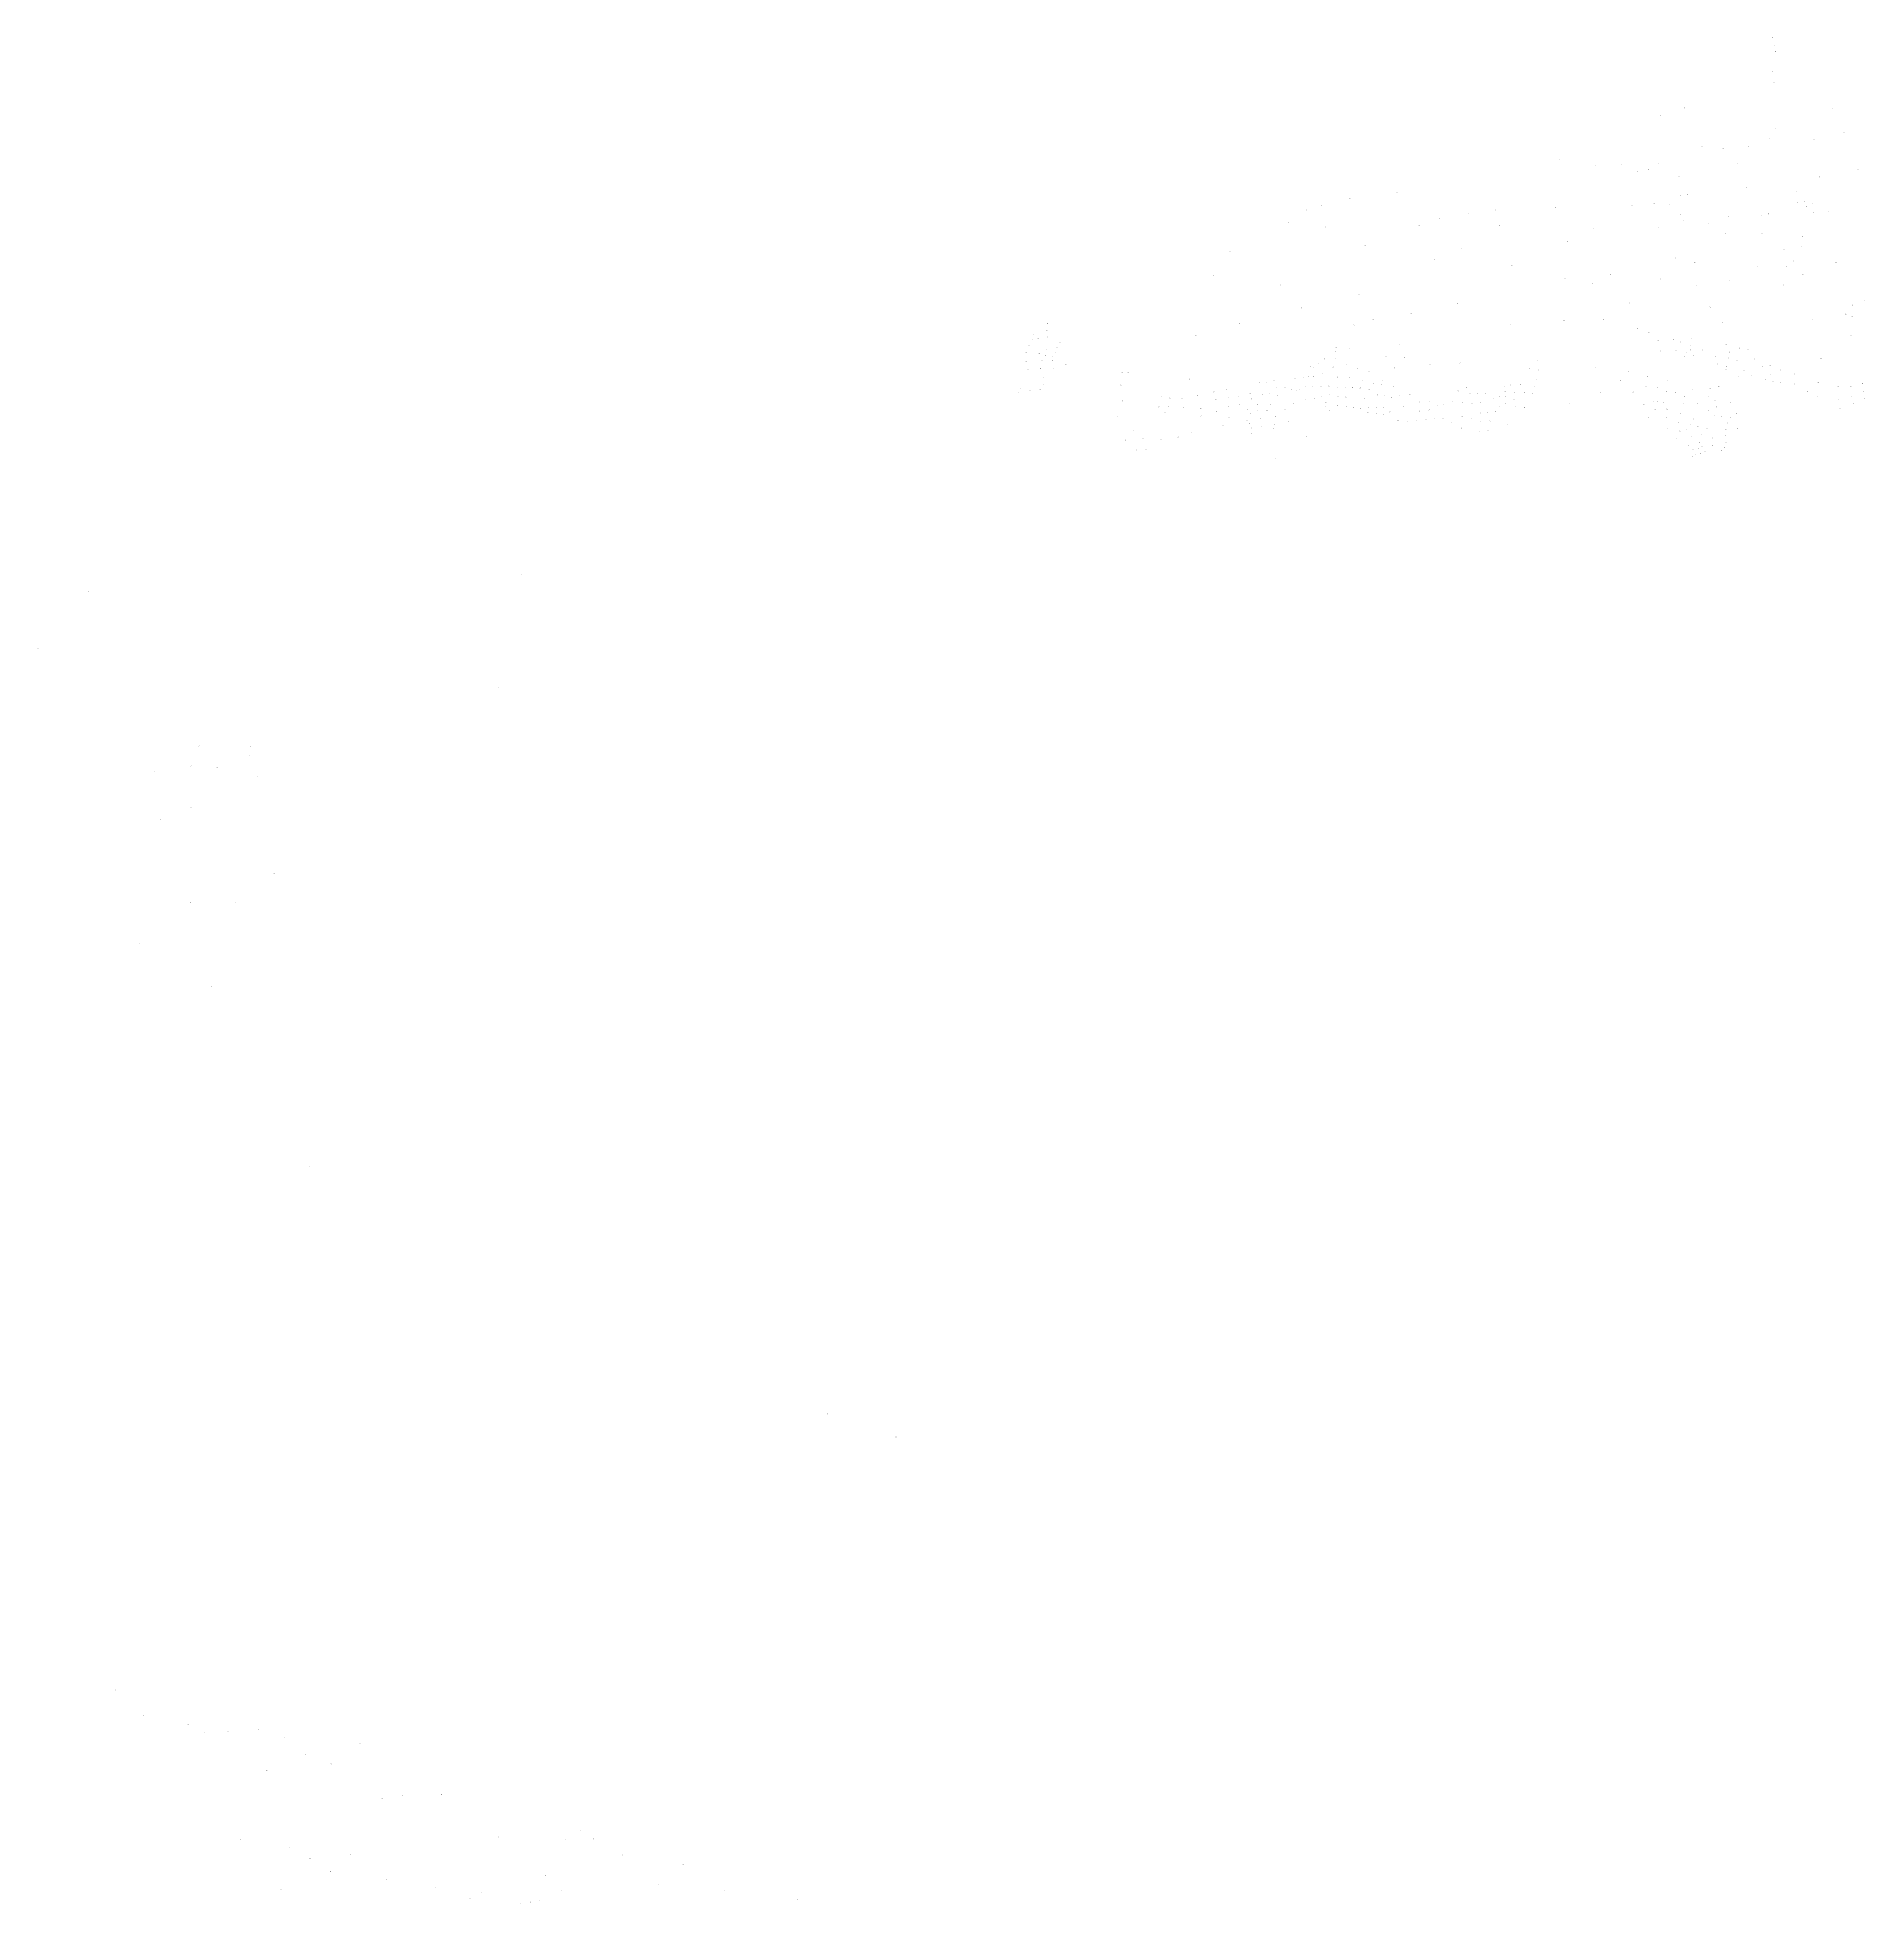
# Model space of a CAD drawing. Extents: x 538696 to 554460, y 1851264 to 1863934.
# Drawn here: x 538696 to 541641, y 1851264 to 1854274 of the extents above; entities that cross this region are included whole.
import ezdxf

# ---------------------------------------------------------------- set-up
doc = ezdxf.new("R2010")
doc.units = 0
doc.layers.add('Level 20', color=7, linetype='Continuous')

msp = doc.modelspace()

# ---------------------------------------------------------------- texts
at = {"layer": 'Level 20'}
for s, p in [('24', (541490.1, 1854273.2)), ('24', (541493.6, 1854261.4)), ('24', (541494.9, 1854251.2)), ('24', (541494.8, 1854235.4)), ('24', (541490.9, 1854218.3)), ('24', (541492.1, 1854200.8)), ('24', (541348, 1854160)), ('24', (541587.2, 1854160.2)), ('24', (541274.2, 1854130)), ('24', (541309.8, 1854147.8)), ('24', (541376.6, 1854098.5)), ('24', (541451.7, 1854098.4)), ('24', (541485.7, 1854111.9)), ('24', (541493.9, 1854127.5)), ('24', (541557.3, 1854108.9)), ('24', (541605.2, 1854120.3)), ('24', (541029.1, 1854088.9)), ('24', (541082.2, 1854089.4)), ('24', (541147.3, 1854076.9)), ('24', (541246.6, 1854068.7)), ('24', (541307.1, 1854071.1)), ('24', (541327.8, 1854093.5)), ('24', (541410.7, 1854094.4)), ('24', (541434.2, 1854070.7)), ('24', (541594.6, 1854094)), ('24', (540974.6, 1854046.3)), ('24', (541204.6, 1854067.7)), ('24', (541273.4, 1854058.2)), ('24', (541290.2, 1854060.5)), ('24', (541339.1, 1854049.9)), ('24', (541480.7, 1854041.9)), ('24', (541565.9, 1854048.8)), ('24', (541627.4, 1854060.6)), ('29', (540809.6, 1854014.2)), ('24', (540885.3, 1854024.3)), ('24', (541342, 1854019.2)), ('24', (541353.2, 1854020.8)), ('24', (541429.2, 1854013.5)), ('24', (541448.4, 1854031.6)), ('24', (541529.9, 1854026)), ('24', (541530.1, 1854008.2)), ('24', (541534.3, 1854015.4)), ('24', (541541.3, 1854009.8)), ('29', (540739.1, 1853995.5)), ('29', (540763.9, 1854002.5)), ('29', (540953.4, 1853981.9)), ('30', (541000.7, 1853989.2)), ('30', (541044.7, 1853995.6)), ('30', (541059.8, 1853991.5)), ('30', (541102.2, 1853991.5)), ('24', (541140.6, 1854000.2)), ('24', (541264.2, 1854002.9)), ('24', (541299, 1854006.3)), ('24', (541323.4, 1854005.3)), ('24', (541341.8, 1854004.9)), ('30', (541342.2, 1853988.9)), ('30', (541347, 1853979.2)), ('30', (541419, 1853985.4)), ('30', (541472.2, 1853986.4)), ('30', (541483.6, 1853989.5)), ('24', (541544.7, 1854001.4)), ('24', (541554.5, 1854006.2)), ('30', (541555.5, 1853991)), ('30', (541580.9, 1853993.5)), ('29', (540710.1, 1853975.7)), ('29', (540769.5, 1853968.3)), ('29', (540921.1, 1853971.2)), ('30', (541050.3, 1853970.2)), ('30', (541201.9, 1853966.4)), ('30', (541306.8, 1853967)), ('30', (541386.8, 1853973.1)), ('30', (541414.5, 1853958.2)), ('30', (541459.2, 1853966.8)), ('30', (541466, 1853963.2)), ('30', (541473.5, 1853956.9)), ('30', (541475.7, 1853962.2)), ('30', (541538.3, 1853953.1)), ('30', (541635.6, 1853969.1)), ('29', (540616.6, 1853929.7)), ('29', (540834, 1853938.2)), ('29', (540989.5, 1853933.7)), ('30', (541038.6, 1853942)), ('30', (541159.8, 1853945.1)), ('30', (541335, 1853918.4)), ('30', (541509, 1853932.3)), ('30', (541535.9, 1853935.9)), ('29', (540590.1, 1853889.7)), ('29', (540946.3, 1853915.7)), ('30', (541070.5, 1853906.4)), ('30', (541229.1, 1853891.9)), ('30', (541364.9, 1853911.2)), ('30', (541465.9, 1853905.2)), ('30', (541512.4, 1853904.6)), ('30', (541524, 1853913.6)), ('30', (541538.9, 1853891.9)), ('30', (541592, 1853911.4)), ('29', (540697.7, 1853874.9)), ('29', (540824.4, 1853860.6)), ('30', (541155.7, 1853885.8)), ('30', (541199.8, 1853877.4)), ('30', (541310.6, 1853884.8)), ('30', (541366.7, 1853873.1)), ('30', (541421.1, 1853882.2)), ('30', (541507.6, 1853874.7)), ('29', (540731.4, 1853838.1)), ('29', (540907.6, 1853829.1)), ('29', (540983.1, 1853845.2)), ('30', (541259.6, 1853845.9)), ('30', (541389.6, 1853839.3)), ('30', (541599.9, 1853852.9)), ('30', (541608.1, 1853828)), ('30', (541618.7, 1853842.9)), ('30', (541638.1, 1853850.5)), ('29', (540299.9, 1853802.7)), ('29', (540302, 1853808.6)), ('29', (540321.4, 1853802.1)), ('29', (540322.3, 1853812.6)), ('29', (540631, 1853812.7)), ('29', (540816.2, 1853810.3)), ('29', (540846.8, 1853819.3)), ('30', (541067.2, 1853811.8)), ('30', (541154.4, 1853817.8)), ('30', (541218, 1853819.1)), ('30', (541272.6, 1853805.3)), ('30', (541290.8, 1853798)), ('30', (541410.6, 1853814.5)), ('30', (541500, 1853817.2)), ('30', (541554.5, 1853819.7)), ('30', (541618.3, 1853824.1)), ('30', (541633.2, 1853816.4)), ('29', (540292.6, 1853777.9)), ('29', (540297.9, 1853787.2)), ('29', (540298.8, 1853795.6)), ('29', (540306.8, 1853789)), ('29', (540321.3, 1853771.5)), ('29', (540322.2, 1853791.4)), ('29', (540323.2, 1853781.6)), ('29', (540337.7, 1853773.9)), ('29', (540342.8, 1853782)), ('29', (540561.2, 1853793.4)), ('29', (540787.2, 1853774.2)), ('29', (540808.2, 1853772.1)), ('29', (540889.2, 1853778.8)), ('30', (541304.4, 1853773.7)), ('30', (541305.8, 1853786)), ('30', (541310.1, 1853768.6)), ('30', (541318, 1853780.7)), ('30', (541331.3, 1853787)), ('30', (541334.3, 1853769.6)), ('30', (541342.1, 1853783.1)), ('30', (541358.2, 1853770.1)), ('30', (541358.3, 1853777.5)), ('30', (541359.2, 1853787.8)), ('30', (541377.1, 1853789.5)), ('30', (541377.3, 1853770.2)), ('30', (541393.1, 1853780.7)), ('30', (541415.6, 1853778.8)), ('30', (541420.5, 1853767.2)), ('30', (541436.9, 1853773.6)), ('30', (541450.7, 1853770.1)), ('30', (541616.4, 1853793.7)), ('29', (540288.1, 1853765.8)), ('29', (540288, 1853751.6)), ('29', (540290.7, 1853738.4)), ('29', (540309.1, 1853764.5)), ('29', (540310.9, 1853740)), ('29', (540313.8, 1853753.1)), ('29', (540319.4, 1853761.3)), ('29', (540330.7, 1853752.9)), ('29', (540330.8, 1853759.6)), ('29', (540332.3, 1853741)), ('29', (540334.5, 1853766.4)), ('29', (540352.3, 1853747)), ('29', (540360.8, 1853738.1)), ('29', (540746, 1853744.5)), ('29', (540751.9, 1853742)), ('29', (540759, 1853747.6)), ('29', (540768.5, 1853755.6)), ('29', (540781.9, 1853742.8)), ('29', (540785.9, 1853756.3)), ('29', (540786.3, 1853766.9)), ('29', (540803.5, 1853766.2)), ('29', (540804.3, 1853747.8)), ('29', (540821.1, 1853740.2)), ('29', (540828.4, 1853754.1)), ('29', (540867.2, 1853759)), ('29', (540881, 1853741.1)), ('29', (540897.2, 1853758.1)), ('29', (540938.4, 1853746.5)), ('29', (540987, 1853749.5)), ('30', (541098.7, 1853740.6)), ('30', (541112.5, 1853753.9)), ('30', (541112.9, 1853738.1)), ('30', (541205.3, 1853741.7)), ('30', (541235.1, 1853737.8)), ('30', (541329.1, 1853762.5)), ('30', (541348, 1853759.4)), ('30', (541351.1, 1853766.7)), ('30', (541362.6, 1853761.5)), ('30', (541398.3, 1853760.2)), ('30', (541401.5, 1853747.7)), ('30', (541415.2, 1853738.7)), ('30', (541415.9, 1853744)), ('30', (541419.6, 1853757.4)), ('30', (541429.4, 1853739.4)), ('30', (541433, 1853754.3)), ('30', (541446.3, 1853752.8)), ('30', (541461.3, 1853755.8)), ('30', (541473.3, 1853743.3)), ('30', (541486.2, 1853745.4)), ('30', (541503.6, 1853738)), ('30', (541568.4, 1853756.5)), ('29', (540279.1, 1853708.5)), ('29', (540289.2, 1853716.3)), ('29', (540291.3, 1853726.5)), ('29', (540315.6, 1853726.2)), ('29', (540316.7, 1853714.9)), ('29', (540336.6, 1853723)), ('29', (540349, 1853730)), ('29', (540440.7, 1853714.1)), ('29', (540442.6, 1853733.7)), ('29', (540452.4, 1853735)), ('29', (540495.6, 1853724.6)), ('29', (540551, 1853723.4)), ('29', (540561.4, 1853707.7)), ('29', (540600.8, 1853725.7)), ('29', (540663.9, 1853717.5)), ('29', (540675.1, 1853718)), ('29', (540687.5, 1853721.3)), ('29', (540691.4, 1853709.1)), ('29', (540705.3, 1853710.1)), ('29', (540720.8, 1853724.7)), ('29', (540734.4, 1853725.6)), ('29', (540737.8, 1853711.2)), ('29', (540742.8, 1853727.1)), ('29', (540750.4, 1853711.1)), ('29', (540751.2, 1853727.7)), ('29', (540762.8, 1853711.6)), ('29', (540765.7, 1853731.6)), ('29', (540775.4, 1853712.2)), ('29', (540789.4, 1853726.6)), ('29', (540789.5, 1853709.9)), ('29', (540802.1, 1853709.3)), ('29', (540809, 1853726.1)), ('29', (540813.4, 1853709.4)), ('29', (540825.9, 1853709)), ('29', (540829.4, 1853721.5)), ('29', (540839.8, 1853735.6)), ('29', (540840.6, 1853707.1)), ('29', (540847.5, 1853716.1)), ('29', (540859.5, 1853714.2)), ('29', (540861.4, 1853721.1)), ('29', (540879.6, 1853711)), ('29', (540997.5, 1853710)), ('30', (541012.3, 1853711.7)), ('30', (541026.8, 1853709.9)), ('30', (541044.2, 1853709.3)), ('30', (541059.3, 1853711.5)), ('30', (541067.4, 1853713.9)), ('30', (541084.1, 1853715.2)), ('30', (541090.9, 1853726.2)), ('30', (541106.9, 1853712.5)), ('30', (541109, 1853723.2)), ('30', (541245.5, 1853721)), ('30', (541257.6, 1853735.4)), ('30', (541272.1, 1853731.9)), ('30', (541286.7, 1853710.5)), ('30', (541288.1, 1853727.4)), ('30', (541304.6, 1853709.7)), ('30', (541321.5, 1853721.2)), ('30', (541335.5, 1853718.4)), ('30', (541349.1, 1853710.9)), ('30', (541389.8, 1853708)), ('30', (541403.6, 1853711.5)), ('30', (541434.8, 1853726.7)), ('30', (541443.9, 1853736.3)), ('30', (541456.5, 1853728.8)), ('30', (541468.1, 1853725.1)), ('30', (541479.2, 1853722.4)), ('30', (541485.9, 1853730.7)), ('30', (541490.9, 1853719.9)), ('30', (541502.8, 1853717.7)), ('30', (541513.8, 1853715.2)), ('30', (541524.4, 1853731.7)), ('30', (541525.2, 1853715.4)), ('30', (541544.1, 1853715.5)), ('30', (541563.5, 1853717.5)), ('30', (541596, 1853711.8)), ('30', (541616.5, 1853711.9)), ('30', (541635.7, 1853716)), ('30', (541638, 1853728.3)), ('29', (540275.9, 1853701)), ('29', (540294.3, 1853705.5)), ('29', (540310.3, 1853706.7)), ('29', (540443.1, 1853688.1)), ('29', (540501.6, 1853678.6)), ('29', (540506.6, 1853695)), ('29', (540517.1, 1853679.4)), ('29', (540519.6, 1853693.1)), ('29', (540539.3, 1853693.1)), ('29', (540541.5, 1853677.5)), ('29', (540564.1, 1853698)), ('29', (540566.8, 1853688.4)), ('29', (540590.2, 1853702.8)), ('29', (540593.4, 1853690.7)), ('29', (540611, 1853706.1)), ('29', (540613.9, 1853694.3)), ('29', (540614.5, 1853679.5)), ('29', (540629.5, 1853695.4)), ('29', (540631.2, 1853682)), ('29', (540648.8, 1853699.9)), ('29', (540651.2, 1853691.2)), ('29', (540661, 1853682.9)), ('29', (540668.7, 1853698.7)), ('29', (540680.2, 1853700.7)), ('29', (540682.2, 1853682.3)), ('29', (540692.9, 1853696.8)), ('29', (540696.3, 1853684.4)), ('29', (540715.4, 1853706.4)), ('29', (540718.6, 1853684.9)), ('29', (540722.9, 1853705.6)), ('29', (540729.1, 1853706.6)), ('29', (540738.1, 1853690.2)), ('29', (540752, 1853691.7)), ('29', (540755.7, 1853677.1)), ('29', (540764.5, 1853695.9)), ('29', (540770.5, 1853678.4)), ('29', (540770.9, 1853685.6)), ('29', (540776.9, 1853697.7)), ('29', (540789.2, 1853680.8)), ('29', (540790.6, 1853695.5)), ('29', (540802.8, 1853694.4)), ('29', (540803.8, 1853679.2)), ('29', (540813.8, 1853694.3)), ('29', (540815.5, 1853678.1)), ('29', (540832.5, 1853692.2)), ('29', (540839.2, 1853678.6)), ('29', (540852.1, 1853678.6)), ('29', (540853.6, 1853697.6)), ('29', (540863.6, 1853678.6)), ('29', (540865.2, 1853697)), ('29', (540876.7, 1853694.2)), ('29', (540889.4, 1853697.3)), ('29', (540895.5, 1853680.2)), ('29', (540906.5, 1853698.2)), ('29', (540921.5, 1853686.6)), ('29', (540937.6, 1853686.8)), ('29', (540950, 1853680.9)), ('29', (540960.9, 1853682.3)), ('29', (540973.6, 1853687.3)), ('29', (540983.2, 1853704.2)), ('29', (540990.1, 1853686)), ('30', (541003.1, 1853700.1)), ('30', (541006.1, 1853684.2)), ('30', (541014.7, 1853699.8)), ('30', (541020, 1853685.2)), ('30', (541027.2, 1853699.5)), ('30', (541030.8, 1853686)), ('30', (541040.4, 1853691.8)), ('30', (541050, 1853679.7)), ('30', (541051.1, 1853695.2)), ('30', (541059.4, 1853703.4)), ('30', (541060, 1853695)), ('30', (541060.4, 1853684.5)), ('30', (541074.1, 1853690.2)), ('30', (541074.3, 1853702.2)), ('30', (541075.2, 1853679.2)), ('30', (541090.3, 1853701.7)), ('30', (541090.8, 1853677.9)), ('30', (541093.9, 1853688.7)), ('30', (541103.2, 1853699.8)), ('30', (541163.2, 1853685.1)), ('30', (541213.1, 1853702.7)), ('30', (541265.8, 1853702.7)), ('30', (541282.8, 1853683)), ('30', (541298.1, 1853687.8)), ('30', (541304.5, 1853687)), ('30', (541314.8, 1853686.1)), ('30', (541319.5, 1853703.1)), ('30', (541332, 1853684.9)), ('30', (541333.8, 1853701.6)), ('30', (541347.1, 1853683.2)), ('30', (541347.7, 1853695.1)), ('30', (541359.2, 1853688.4)), ('30', (541361.5, 1853706.6)), ('30', (541370, 1853684.3)), ('30', (541373.8, 1853701.8)), ('30', (541383.5, 1853683)), ('30', (541387.1, 1853694.9)), ('30', (541397.5, 1853689)), ('30', (541399.3, 1853678.5)), ('30', (541401, 1853703.4)), ('30', (541416.1, 1853701.3)), ('30', (541422.8, 1853686.2)), ('30', (541546.7, 1853703)), ('30', (541562.1, 1853695.3)), ('30', (541579.9, 1853701.8)), ('30', (541596.2, 1853690.7)), ('30', (541617.7, 1853695.8)), ('30', (541619.9, 1853683.4)), ('30', (541637.3, 1853703.2)), ('30', (541639.4, 1853692.4)), ('29', (540436.3, 1853662.8)), ('29', (540511.7, 1853670.6)), ('29', (540548.7, 1853660.8)), ('29', (540569.5, 1853675.9)), ('29', (540570, 1853664)), ('29', (540594.5, 1853670.8)), ('29', (540605.4, 1853648.6)), ('29', (540614.8, 1853662.5)), ('29', (540643.8, 1853657.2)), ('29', (540644.5, 1853674.3)), ('29', (540647.6, 1853651.8)), ('29', (540649.4, 1853667.7)), ('29', (540661, 1853672)), ('29', (540665.7, 1853659.9)), ('29', (540676, 1853672.9)), ('29', (540687.8, 1853650.8)), ('29', (540689.3, 1853662.7)), ('29', (540691.8, 1853675.5)), ('29', (540701.7, 1853653.8)), ('29', (540704.7, 1853674.9)), ('29', (540709.9, 1853654.3)), ('29', (540777.2, 1853673.1)), ('29', (540826.5, 1853676.2)), ('29', (540838.8, 1853669.7)), ('29', (540852.3, 1853667)), ('29', (540863.1, 1853665.9)), ('29', (540874.3, 1853670.3)), ('29', (540886.6, 1853656.3)), ('29', (540902, 1853655.3)), ('29', (540916.9, 1853655.8)), ('29', (540921.9, 1853672.2)), ('29', (540931.7, 1853658.8)), ('29', (540937, 1853673.8)), ('29', (540945.8, 1853660.1)), ('29', (540959.7, 1853659.5)), ('29', (540973.4, 1853653.3)), ('29', (540989.7, 1853662.9)), ('30', (541005.9, 1853660.8)), ('30', (541020, 1853668.9)), ('30', (541020.6, 1853654.6)), ('30', (541030.9, 1853669.9)), ('30', (541035.2, 1853655.7)), ('30', (541044.6, 1853671)), ('30', (541048.8, 1853652.1)), ('30', (541061.9, 1853667.7)), ('30', (541062.2, 1853650.6)), ('30', (541078.6, 1853666.7)), ('30', (541290.4, 1853662.5)), ('30', (541300.5, 1853674.1)), ('30', (541304.5, 1853656.7)), ('30', (541319, 1853661.6)), ('30', (541320.3, 1853675)), ('30', (541338, 1853653.7)), ('30', (541342.3, 1853668.3)), ('30', (541358, 1853649.9)), ('30', (541360.3, 1853671.2)), ('30', (541363.6, 1853659)), ('30', (541369.7, 1853646.9)), ('30', (541379, 1853663.1)), ('30', (541385.9, 1853673)), ('30', (541392.7, 1853653.2)), ('30', (541397, 1853664.2)), ('30', (541408.3, 1853663.1)), ('30', (541418, 1853652.8)), ('30', (541422.8, 1853660.6)), ('30', (541431.8, 1853668.1)), ('30', (541439.7, 1853675.5)), ('30', (541598.6, 1853675.6)), ('29', (540438.6, 1853642.5)), ('29', (540447.9, 1853625.1)), ('29', (540461.1, 1853640.1)), ('29', (540476.5, 1853627.5)), ('29', (540504.9, 1853626)), ('29', (540532.3, 1853630.1)), ('29', (540555.1, 1853636.5)), ('29', (540650.8, 1853644.5)), ('29', (540651.6, 1853635.5)), ('29', (540668.2, 1853646.2)), ('29', (540686.5, 1853644.1)), ('29', (540739.6, 1853630.8)), ('29', (540859.6, 1853635.5)), ('29', (540988.9, 1853644.8)), ('30', (541006.1, 1853643.1)), ('30', (541018.5, 1853639.9)), ('30', (541032.2, 1853640.7)), ('30', (541321.1, 1853644.5)), ('30', (541334, 1853634.7)), ('30', (541335.8, 1853627.9)), ('30', (541341.1, 1853640)), ('30', (541345.2, 1853632)), ('30', (541352.7, 1853642.4)), ('30', (541355.4, 1853616.7)), ('30', (541359.3, 1853630.9)), ('30', (541364.8, 1853619.4)), ('30', (541371.9, 1853621.1)), ('30', (541375, 1853635)), ('30', (541384.3, 1853644.2)), ('30', (541392.8, 1853616.8)), ('30', (541393.6, 1853628.4)), ('30', (541401, 1853642.8)), ('30', (541413.3, 1853632.3)), ('30', (541414.9, 1853621.7)), ('30', (541415.2, 1853642.7)), ('30', (541434, 1853643.9)), ('29', (540464.9, 1853587.2)), ('29', (540465.3, 1853609)), ('29', (540480.8, 1853609.1)), ('29', (540688.7, 1853595)), ('30', (541354.5, 1853607.6)), ('30', (541361.3, 1853599.1)), ('30', (541361.9, 1853609.6)), ('30', (541366.3, 1853601.1)), ('30', (541370.7, 1853611.5)), ('30', (541374, 1853603.4)), ('30', (541376.9, 1853614.5)), ('30', (541381.1, 1853605.8)), ('30', (541408.6, 1853608.2)), ('30', (541412.1, 1853613.6)), ('28', (539474.8, 1853408.7)), ('27', (538777.5, 1853381.4)), ('27', (538696.2, 1853289.1)), ('28', (539438.5, 1853226.3)), ('27', (538840.4, 1853147)), ('27', (538955.6, 1853132.6)), ('28', (539036.7, 1853116.7)), ('28', (539038.7, 1853131.8)), ('27', (538885, 1853091.3)), ('27', (538942.5, 1853100.2)), ('27', (538984.9, 1853098)), ('28', (539050.7, 1853083.5)), ('27', (538942.9, 1853034.4)), ('27', (538893.8, 1853013.9)), ('34', (538897.3, 1852931.6)), ('28', (539076.9, 1852927.6)), ('34', (538942.1, 1852880.9)), ('34', (539014.5, 1852880.6)), ('34', (538860.4, 1852814.3)), ('34', (538975.8, 1852745.9)), ('34', (538966.1, 1852492.6)), ('34', (539134.5, 1852455.2)), ('35', (539967.9, 1852056.5)), ('35', (540078.8, 1852019.6)), ('35', (540368.1, 1852008.6)), ('35', (540411.3, 1852004.6)), ('39', (538821.2, 1851612)), ('39', (538866.7, 1851571.6)), ('39', (538938.2, 1851556.5)), ('39', (538964.4, 1851544.6)), ('39', (539002.2, 1851545.2)), ('39', (539050.9, 1851548.4)), ('39', (539093.3, 1851535.8)), ('39', (539214.7, 1851526.1)), ('39', (539064.9, 1851483)), ('39', (539128, 1851508.1)), ('39', (539168.7, 1851492.8)), ('39', (539218.3, 1851462.3)), ('39', (539250.9, 1851437.2)), ('39', (539283.7, 1851442.1)), ('39', (539346.6, 1851443.9)), ('39', (539022.6, 1851370.9)), ('39', (539324.9, 1851360.4)), ('39', (539438.1, 1851375.3)), ('39', (539486.1, 1851367.1)), ('39', (539546.7, 1851371.2)), ('39', (539569.3, 1851385.9)), ('39', (539591.5, 1851372)), ('39', (539100.8, 1851357.6)), ('39', (539134.5, 1851340.9)), ('39', (539199.7, 1851347.2)), ('39', (539638.1, 1851346.5)), ('39', (539735.4, 1851331)), ('39', (539167.7, 1851320.1)), ('39', (539257.7, 1851307.4)), ('39', (539514, 1851313.2)), ('39', (539633.3, 1851311)), ('39', (539695.1, 1851299.1)), ('39', (539747.7, 1851302.9)), ('39', (539087.6, 1851290.7)), ('39', (539234.9, 1851278.5)), ('39', (539336, 1851293.8)), ('39', (539392.2, 1851276.3)), ('39', (539411, 1851286.2)), ('39', (539489.8, 1851270.8)), ('39', (539504.4, 1851273.7)), ('39', (539539.3, 1851288.4)), ('39', (539802.9, 1851289.5)), ('39', (539919.9, 1851274.6)), ('39', (539473.4, 1851268.1)), ('39', (539873.3, 1851263.8))]:
    msp.add_text(s, height=1, dxfattribs=at).set_placement(p)

doc.saveas('drawing.dxf')
